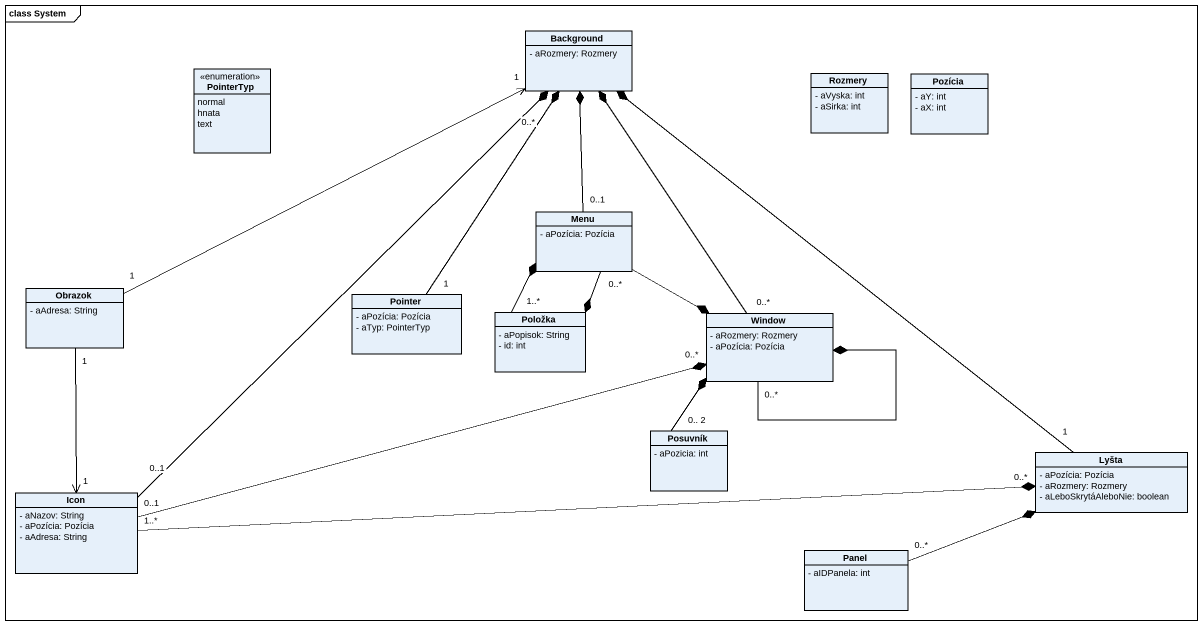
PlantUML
@startuml
mainframe class System
hide circle
hide empty members
skinparam classAttributeIconSize 0
class Background {
  - aRozmery: Rozmery
}
enum PointerTyp {
  normal
  hnata
  text
}
class Rozmery {
  - aVyska: int
  - aSirka: int
}
class Pozícia {
  - aY: int
  - aX: int
}
class Menu {
  - aPozícia: Pozícia
}
class Obrazok {
  - aAdresa: String
}
class Pointer {
  - aPozícia: Pozícia
  - aTyp: PointerTyp
}
class Položka {
  - aPopisok: String
  - id: int
}
class Window {
  - aRozmery: Rozmery
  - aPozícia: Pozícia
}
class Posuvník {
  - aPozicia: int
}
class Lyšta {
  - aPozícia: Pozícia
  - aRozmery: Rozmery
  - aLeboSkrytáAleboNie: boolean
}
class Icon {
  - aNazov: String
  - aPozícia: Pozícia
  - aAdresa: String
}
class Panel {
  - aIDPanela: int
}
Menu "0..1" -up-* Background
Menu "0..*" --* Položka
Menu -right-* Window
Obrazok "1" -right-> "1" Background
Obrazok "1" --> "1" Icon
Pointer "1" -up-* Background
Položka "1..*" -up-* Menu
Window "0..*" -up-* Background
Window "0..*" --* Window
Posuvník "0.. 2" -up-* Window
Lyšta "1" -up-* Background
Icon "0..1" -up-* "0..*" Background
Icon "0..1" -right-* "0..*" Window
Icon "1..*" -right-* "0..*" Lyšta
Panel "0..*" -right-* Lyšta
@enduml
